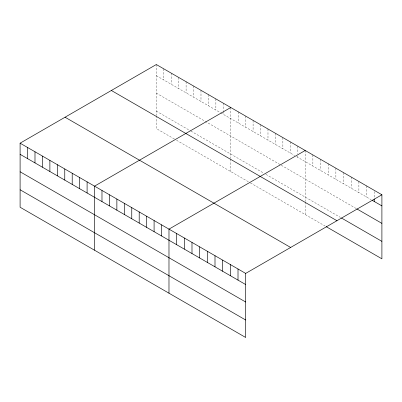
<?xml version="1.0" encoding="UTF-8"?>
<svg xmlns="http://www.w3.org/2000/svg" width="402" height="402" viewBox="0 0 402 402"><rect width="100%" height="100%" fill="white"/><g stroke="black" fill="none" stroke-linecap="round" stroke-linejoin="round"><path stroke-width="0.3" stroke-dasharray="2.01 1.51" d="M156.323 75.661L220.13 112.5M220.663 112.806L294.571 155.479M296.696 156.71L371.162 199.699M156.323 93.128L280.747 164.961M281.274 165.272L356.333 208.603M156.323 111.123L190.352 130.771M190.885 131.077L263.732 173.136M265.858 174.362L340.484 217.447M174.403 139.027L156.323 128.59L156.323 116.113M176.528 140.253L249.903 182.619M250.436 182.925L325.143 226.055M374.232 191.573L374.232 197.759M366.559 185.91L366.559 197.045M358.891 181.478L358.891 192.613M351.222 177.051L351.222 188.186M343.554 172.624L343.554 183.759M335.881 168.197L335.881 179.332M328.213 163.77L328.213 174.905M320.545 159.338L320.545 170.473M312.872 154.911L312.872 166.046M305.203 150.484L305.203 201.447M305.203 202.07L305.203 214.542M297.761 146.187L297.761 153.609M297.761 156.087L297.761 157.323M290.314 141.886L290.314 153.021M282.872 137.59L282.872 148.725M275.425 133.293L275.425 144.429M267.983 128.997L267.983 140.132M260.541 124.695L260.541 135.831M253.094 120.399L253.094 131.534M245.652 116.103L245.652 127.238M238.205 111.806L238.205 122.937M230.763 107.505L230.763 158.468M230.763 159.091L230.763 171.569M223.321 103.208L223.321 110.63M223.321 111.248L223.321 114.344M215.874 98.912L215.874 110.047M208.432 94.611L208.432 105.746M200.985 90.314L200.985 101.45M193.543 86.018L193.543 97.153M186.101 81.722L186.101 92.857M178.654 77.42L178.654 88.556M171.212 73.124L171.212 84.259M163.765 68.827L163.765 79.963M156.323 64.526L156.323 115.49"/><path stroke-width="0.6" d="M20.1 143.177L245.677 273.41L245.677 337.474L20.1 207.236L20.1 143.177L156.323 64.526L381.9 194.764L381.9 258.823L326.168 226.648M230.763 107.505L94.54 186.156L94.54 250.215M305.203 150.484L168.981 229.13L168.981 293.194M245.677 273.41L381.9 194.764M372.187 200.291L381.9 205.899M356.845 208.899L381.9 223.366M341.509 218.04L381.9 241.361M111.369 90.48L336.946 220.718M65.054 117.223L290.631 247.456M20.1 154.313L245.677 284.546M20.1 171.775L245.677 302.013M20.1 189.769L245.677 320.007M374.232 198.995L374.232 201.472M238.009 268.983L238.009 280.119M230.336 264.556L230.336 275.692M222.668 260.129L222.668 271.265M215 255.697L215 266.833M207.326 251.27L207.326 262.406M199.658 246.843L199.658 257.978M191.99 242.416L191.99 253.551M184.322 237.989L184.322 249.124M176.649 233.557L176.649 244.692M161.539 224.834L161.539 235.969M154.092 220.537L154.092 231.673M146.65 216.236L146.65 227.371M139.203 211.939L139.203 223.075M131.761 207.643L131.761 218.778M124.318 203.347L124.318 214.482M116.871 199.045L116.871 210.181M109.429 194.749L109.429 205.884M101.982 190.453L101.982 201.588M87.098 181.855L87.098 192.99M79.651 177.558L79.651 188.694M72.209 173.262L72.209 184.397M64.762 168.961L64.762 180.096M57.32 164.664L57.32 175.8M49.878 160.368L49.878 171.503M42.431 156.071L42.431 167.207M34.989 151.77L34.989 162.905M27.542 147.474L27.542 158.609"/></g></svg>
